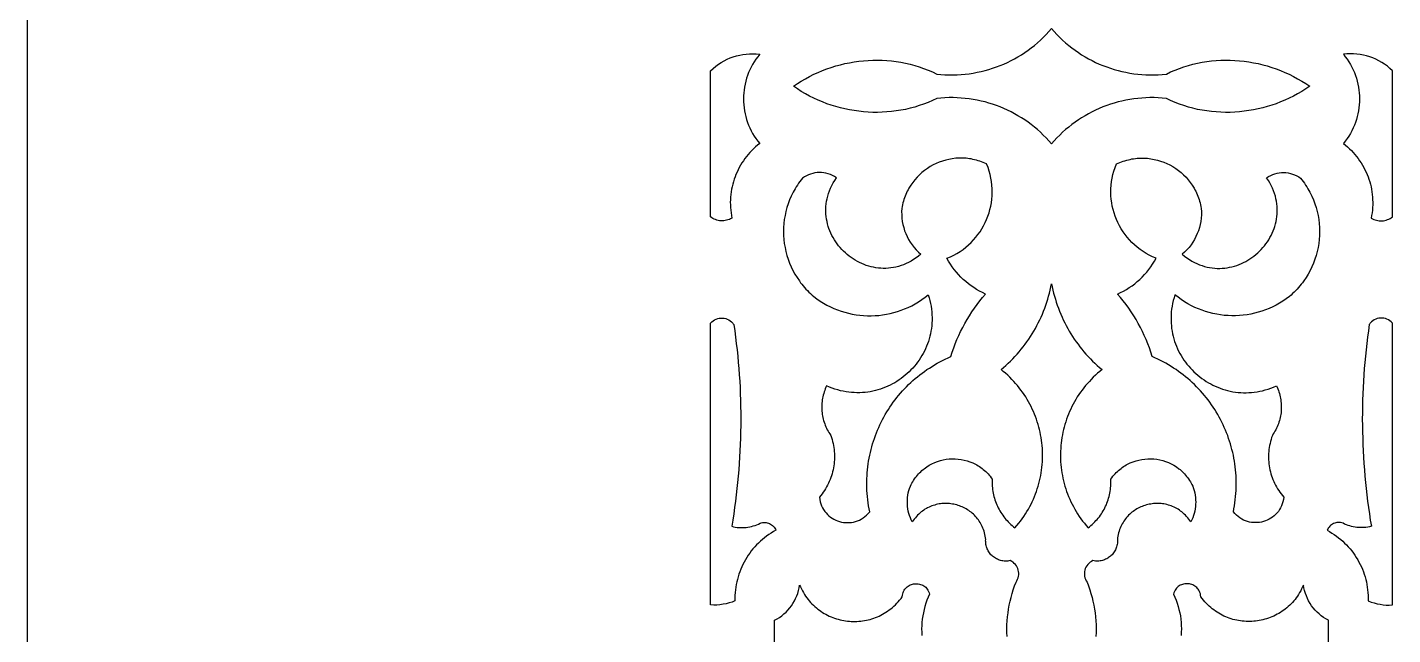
# Model space of a CAD drawing. Extents: x -149 to 151, y -466 to 434.
# Drawn here: x -149.5 to 50.5, y 135.9 to 224.9 of the extents above; entities that cross this region are included whole.
import ezdxf

# ---------------------------------------------------------------- set-up
doc = ezdxf.new("R2010")
doc.units = 0
doc.header["$MEASUREMENT"] = 0
doc.layers.add('LAYER_1', color=18, linetype='CONTINUOUS')

msp = doc.modelspace()

# ---------------------------------------------------------------- linework, layer by layer
at = {"layer": 'LAYER_1'}
for points in [[(-149.47, -465.6), (150.53, -465.6), (150.53, 434.4), (-149.47, 434.4)], [(0.53, 207.78), (0.15, 208.23), (-0.26, 208.66), (-0.67, 209.08), (-1.09, 209.49), (-1.53, 209.88), (-1.98, 210.26), (-2.44, 210.62), (-2.91, 210.97), (-3.39, 211.3), (-3.88, 211.62), (-4.38, 211.92), (-4.88, 212.21), (-5.4, 212.48), (-5.92, 212.74), (-6.45, 212.98), (-6.99, 213.2), (-7.54, 213.41), (-8.09, 213.6), (-8.65, 213.77), (-9.21, 213.93), (-9.78, 214.07), (-10.36, 214.19), (-10.94, 214.3), (-11.52, 214.39), (-12.11, 214.46), (-12.7, 214.51), (-13.29, 214.54), (-13.88, 214.56), (-14.48, 214.56), (-15.08, 214.54), (-15.68, 214.5), (-16.28, 214.44), (-16.91, 214.14), (-17.55, 213.87), (-18.2, 213.62), (-18.85, 213.39), (-19.51, 213.19), (-20.18, 213.01), (-20.85, 212.85), (-21.52, 212.72), (-22.2, 212.61), (-22.89, 212.53), (-23.57, 212.47), (-24.26, 212.43), (-24.94, 212.41), (-25.63, 212.41), (-26.32, 212.44), (-27, 212.49), (-27.69, 212.57), (-28.37, 212.66), (-29.05, 212.78), (-29.72, 212.92), (-30.39, 213.08), (-31.06, 213.26), (-31.72, 213.46), (-32.37, 213.68), (-33.01, 213.93), (-33.65, 214.2), (-34.28, 214.48), (-34.9, 214.79), (-35.51, 215.12), (-36.11, 215.47), (-36.69, 215.84), (-37.27, 216.23), (-36.69, 216.62), (-36.11, 216.99), (-35.51, 217.34), (-34.9, 217.67), (-34.28, 217.98), (-33.65, 218.26), (-33.01, 218.53), (-32.37, 218.77), (-31.72, 219), (-31.06, 219.2), (-30.39, 219.38), (-29.72, 219.54), (-29.05, 219.68), (-28.37, 219.8), (-27.69, 219.89), (-27, 219.97), (-26.32, 220.02), (-25.63, 220.05), (-24.94, 220.05), (-24.26, 220.03), (-23.57, 219.99), (-22.89, 219.93), (-22.2, 219.85), (-21.52, 219.74), (-20.85, 219.61), (-20.18, 219.45), (-19.51, 219.27), (-18.85, 219.07), (-18.2, 218.84), (-17.55, 218.59), (-16.91, 218.32), (-16.28, 218.02), (-15.68, 217.96), (-15.08, 217.92), (-14.48, 217.9), (-13.88, 217.9), (-13.29, 217.91), (-12.7, 217.95), (-12.11, 218), (-11.52, 218.07), (-10.94, 218.16), (-10.36, 218.27), (-9.78, 218.39), (-9.21, 218.53), (-8.65, 218.69), (-8.09, 218.86), (-7.54, 219.05), (-6.99, 219.26), (-6.45, 219.48), (-5.92, 219.72), (-5.4, 219.98), (-4.88, 220.25), (-4.38, 220.54), (-3.88, 220.84), (-3.39, 221.16), (-2.91, 221.49), (-2.44, 221.84), (-1.98, 222.2), (-1.53, 222.58), (-1.09, 222.97), (-0.67, 223.38), (-0.26, 223.8), (0.15, 224.23), (0.53, 224.68), (0.92, 224.23), (1.32, 223.8), (1.74, 223.38), (2.16, 222.97), (2.6, 222.58), (3.05, 222.2), (3.51, 221.84), (3.98, 221.49), (4.46, 221.16), (4.94, 220.84), (5.44, 220.54), (5.95, 220.25), (6.47, 219.98), (6.99, 219.72), (7.52, 219.48), (8.06, 219.26), (8.61, 219.05), (9.16, 218.86), (9.72, 218.69), (10.28, 218.53), (10.85, 218.39), (11.42, 218.27), (12, 218.16), (12.59, 218.07), (13.17, 218), (13.76, 217.95), (14.35, 217.91), (14.95, 217.9), (15.55, 217.9), (16.15, 217.92), (16.75, 217.96), (17.35, 218.02), (17.98, 218.32), (18.62, 218.59), (19.26, 218.84), (19.92, 219.07), (20.58, 219.27), (21.24, 219.45), (21.92, 219.61), (22.59, 219.74), (23.27, 219.85), (23.95, 219.93), (24.64, 219.99), (25.32, 220.03), (26.01, 220.05), (26.7, 220.05), (27.38, 220.02), (28.07, 219.97), (28.75, 219.89), (29.44, 219.8), (30.11, 219.68), (30.79, 219.54), (31.46, 219.38), (32.12, 219.2), (32.78, 219), (33.44, 218.77), (34.08, 218.53), (34.72, 218.26), (35.35, 217.98), (35.97, 217.67), (36.57, 217.34), (37.17, 216.99), (37.76, 216.62), (38.34, 216.23), (37.76, 215.84), (37.17, 215.47), (36.57, 215.12), (35.97, 214.79), (35.35, 214.48), (34.72, 214.2), (34.08, 213.93), (33.44, 213.68), (32.78, 213.46), (32.12, 213.26), (31.46, 213.08), (30.79, 212.92), (30.11, 212.78), (29.44, 212.66), (28.75, 212.57), (28.07, 212.49), (27.38, 212.44), (26.7, 212.41), (26.01, 212.41), (25.32, 212.43), (24.64, 212.47), (23.95, 212.53), (23.27, 212.61), (22.59, 212.72), (21.92, 212.85), (21.24, 213.01), (20.58, 213.19), (19.92, 213.39), (19.26, 213.62), (18.62, 213.87), (17.98, 214.14), (17.35, 214.44), (16.75, 214.5), (16.15, 214.54), (15.55, 214.56), (14.95, 214.56), (14.35, 214.54), (13.76, 214.51), (13.17, 214.46), (12.59, 214.39), (12, 214.3), (11.42, 214.19), (10.85, 214.07), (10.28, 213.93), (9.72, 213.77), (9.16, 213.6), (8.61, 213.41), (8.06, 213.2), (7.52, 212.98), (6.99, 212.74), (6.47, 212.48), (5.95, 212.21), (5.44, 211.92), (4.94, 211.62), (4.46, 211.3), (3.98, 210.97), (3.51, 210.62), (3.05, 210.26), (2.6, 209.88), (2.16, 209.49), (1.74, 209.08), (1.32, 208.66), (0.92, 208.23)], [(-42.2, 220.92), (-42.49, 220.56), (-42.76, 220.19), (-43.01, 219.81), (-43.24, 219.42), (-43.45, 219.03), (-43.65, 218.63), (-43.83, 218.22), (-43.98, 217.81), (-44.12, 217.39), (-44.24, 216.97), (-44.35, 216.54), (-44.43, 216.11), (-44.49, 215.68), (-44.54, 215.25), (-44.57, 214.81), (-44.58, 214.38), (-44.57, 213.94), (-44.54, 213.51), (-44.49, 213.07), (-44.43, 212.64), (-44.35, 212.21), (-44.24, 211.78), (-44.12, 211.36), (-43.98, 210.94), (-43.83, 210.53), (-43.65, 210.12), (-43.45, 209.72), (-43.24, 209.33), (-43.01, 208.94), (-42.76, 208.56), (-42.49, 208.2), (-42.2, 207.84), (-42.51, 207.59), (-42.81, 207.34), (-43.1, 207.08), (-43.37, 206.81), (-43.64, 206.53), (-43.9, 206.24), (-44.14, 205.94), (-44.38, 205.64), (-44.6, 205.33), (-44.81, 205.01), (-45.01, 204.68), (-45.19, 204.35), (-45.37, 204.01), (-45.53, 203.67), (-45.68, 203.32), (-45.82, 202.97), (-45.95, 202.61), (-46.06, 202.25), (-46.16, 201.88), (-46.25, 201.51), (-46.33, 201.14), (-46.39, 200.76), (-46.44, 200.39), (-46.47, 200), (-46.5, 199.62), (-46.51, 199.24), (-46.5, 198.85), (-46.48, 198.47), (-46.45, 198.08), (-46.4, 197.69), (-46.34, 197.3), (-46.27, 196.92), (-46.46, 196.81), (-46.65, 196.73), (-46.85, 196.65), (-47.06, 196.6), (-47.26, 196.56), (-47.47, 196.53), (-47.67, 196.53), (-47.88, 196.53), (-48.08, 196.55), (-48.28, 196.59), (-48.48, 196.64), (-48.68, 196.71), (-48.86, 196.79), (-49.05, 196.88), (-49.22, 196.99), (-49.39, 197.11), (-49.39, 218.48), (-49.03, 218.83), (-48.65, 219.15), (-48.26, 219.44), (-47.85, 219.71), (-47.42, 219.96), (-46.99, 220.18), (-46.54, 220.37), (-46.08, 220.54), (-45.62, 220.69), (-45.14, 220.8), (-44.66, 220.89), (-44.18, 220.95), (-43.69, 220.99), (-43.19, 220.99), (-42.7, 220.97)], [(43.27, 220.92), (43.55, 220.56), (43.82, 220.19), (44.07, 219.81), (44.31, 219.42), (44.52, 219.03), (44.72, 218.63), (44.89, 218.22), (45.05, 217.81), (45.19, 217.39), (45.31, 216.97), (45.41, 216.54), (45.5, 216.11), (45.56, 215.68), (45.61, 215.25), (45.64, 214.81), (45.64, 214.38), (45.64, 213.94), (45.61, 213.51), (45.56, 213.07), (45.5, 212.64), (45.41, 212.21), (45.31, 211.78), (45.19, 211.36), (45.05, 210.94), (44.89, 210.53), (44.72, 210.12), (44.52, 209.72), (44.31, 209.33), (44.07, 208.94), (43.82, 208.56), (43.55, 208.2), (43.27, 207.84), (43.58, 207.59), (43.88, 207.34), (44.16, 207.08), (44.44, 206.81), (44.71, 206.53), (44.96, 206.24), (45.21, 205.94), (45.44, 205.64), (45.66, 205.33), (45.88, 205.01), (46.07, 204.68), (46.26, 204.35), (46.44, 204.01), (46.6, 203.67), (46.75, 203.32), (46.89, 202.97), (47.02, 202.61), (47.13, 202.25), (47.23, 201.88), (47.32, 201.51), (47.39, 201.14), (47.46, 200.76), (47.51, 200.39), (47.54, 200), (47.56, 199.62), (47.57, 199.24), (47.57, 198.85), (47.55, 198.47), (47.52, 198.08), (47.47, 197.69), (47.41, 197.3), (47.33, 196.92), (47.53, 196.81), (47.72, 196.73), (47.92, 196.65), (48.12, 196.6), (48.33, 196.56), (48.53, 196.53), (48.74, 196.53), (48.95, 196.53), (49.15, 196.55), (49.35, 196.59), (49.55, 196.64), (49.74, 196.71), (49.93, 196.79), (50.11, 196.88), (50.29, 196.99), (50.46, 197.11), (50.46, 218.48), (50.1, 218.83), (49.72, 219.15), (49.32, 219.44), (48.91, 219.71), (48.49, 219.96), (48.05, 220.18), (47.61, 220.37), (47.15, 220.54), (46.68, 220.69), (46.21, 220.8), (45.73, 220.89), (45.24, 220.95), (44.75, 220.99), (44.26, 220.99), (43.76, 220.97)], [(-8.97, 204.85), (-9.22, 204.96), (-9.47, 205.07), (-9.72, 205.16), (-9.97, 205.25), (-10.22, 205.33), (-10.47, 205.41), (-10.73, 205.47), (-10.98, 205.53), (-11.23, 205.58), (-11.49, 205.62), (-11.74, 205.65), (-11.99, 205.68), (-12.5, 205.71), (-13, 205.71), (-13.5, 205.68), (-14, 205.62), (-14.49, 205.53), (-14.97, 205.42), (-15.45, 205.28), (-15.91, 205.11), (-16.36, 204.92), (-16.81, 204.71), (-17.24, 204.46), (-17.65, 204.2), (-18.06, 203.91), (-18.44, 203.6), (-18.81, 203.27), (-19.16, 202.92), (-19.49, 202.54), (-19.8, 202.15), (-20.09, 201.74), (-20.35, 201.3), (-20.47, 201.08), (-20.59, 200.85), (-20.7, 200.62), (-20.81, 200.38), (-20.9, 200.14), (-20.99, 199.9), (-21.08, 199.65), (-21.15, 199.4), (-21.22, 199.14), (-21.29, 198.88), (-21.34, 198.61), (-21.39, 198.34), (-21.42, 197.87), (-21.41, 197.39), (-21.38, 196.92), (-21.32, 196.45), (-21.23, 195.98), (-21.12, 195.53), (-20.98, 195.08), (-20.81, 194.65), (-20.62, 194.22), (-20.4, 193.8), (-20.16, 193.4), (-19.89, 193.01), (-19.6, 192.64), (-19.28, 192.29), (-18.95, 191.95), (-18.59, 191.63), (-18.94, 191.35), (-19.3, 191.09), (-19.66, 190.85), (-20.02, 190.63), (-20.39, 190.43), (-20.76, 190.26), (-21.13, 190.1), (-21.5, 189.97), (-21.87, 189.86), (-22.25, 189.76), (-22.62, 189.69), (-22.99, 189.63), (-23.36, 189.59), (-23.73, 189.57), (-24.1, 189.57), (-24.46, 189.58), (-24.83, 189.62), (-25.19, 189.66), (-25.54, 189.73), (-25.9, 189.81), (-26.24, 189.9), (-26.59, 190.01), (-26.93, 190.13), (-27.26, 190.27), (-27.58, 190.42), (-27.9, 190.59), (-28.22, 190.76), (-28.52, 190.95), (-28.82, 191.16), (-29.11, 191.37), (-29.39, 191.6), (-29.66, 191.83), (-29.93, 192.08), (-30.18, 192.34), (-30.42, 192.6), (-30.65, 192.88), (-30.87, 193.16), (-31.08, 193.46), (-31.27, 193.76), (-31.46, 194.07), (-31.63, 194.39), (-31.79, 194.71), (-31.93, 195.04), (-32.06, 195.38), (-32.17, 195.72), (-32.27, 196.07), (-32.35, 196.42), (-32.42, 196.78), (-32.47, 197.14), (-32.51, 197.51), (-32.52, 197.88), (-32.52, 198.25), (-32.5, 198.63), (-32.47, 199.01), (-32.41, 199.39), (-32.33, 199.77), (-32.24, 200.15), (-32.12, 200.53), (-31.99, 200.92), (-31.83, 201.3), (-31.65, 201.69), (-31.45, 202.07), (-31.22, 202.45), (-30.98, 202.83), (-31.26, 203.01), (-31.56, 203.17), (-31.86, 203.31), (-32.18, 203.42), (-32.5, 203.5), (-32.82, 203.56), (-33.14, 203.59), (-33.47, 203.6), (-33.8, 203.58), (-34.12, 203.54), (-34.44, 203.47), (-34.76, 203.38), (-35.07, 203.27), (-35.37, 203.13), (-35.66, 202.96), (-35.95, 202.77), (-36.14, 202.52), (-36.33, 202.27), (-36.51, 202.02), (-36.69, 201.76), (-36.85, 201.5), (-37.01, 201.23), (-37.17, 200.97), (-37.31, 200.7), (-37.45, 200.42), (-37.58, 200.15), (-37.82, 199.59), (-38.03, 199.03), (-38.22, 198.46), (-38.37, 197.88), (-38.5, 197.3), (-38.6, 196.72), (-38.67, 196.13), (-38.71, 195.54), (-38.72, 194.95), (-38.71, 194.36), (-38.67, 193.78), (-38.6, 193.19), (-38.5, 192.61), (-38.38, 192.03), (-38.22, 191.46), (-38.05, 190.9), (-37.84, 190.34), (-37.61, 189.79), (-37.35, 189.26), (-37.06, 188.73), (-36.74, 188.22), (-36.4, 187.72), (-36.22, 187.47), (-36.04, 187.23), (-35.84, 186.99), (-35.64, 186.76), (-35.44, 186.53), (-35.22, 186.31), (-35, 186.09), (-34.78, 185.87), (-34.54, 185.66), (-34.3, 185.45), (-33.83, 185.1), (-33.35, 184.78), (-32.86, 184.47), (-32.36, 184.19), (-31.85, 183.94), (-31.33, 183.7), (-30.81, 183.49), (-30.27, 183.3), (-29.74, 183.14), (-29.19, 183), (-28.65, 182.88), (-28.1, 182.78), (-27.54, 182.71), (-26.99, 182.66), (-26.43, 182.63), (-25.88, 182.63), (-25.32, 182.65), (-24.77, 182.69), (-24.21, 182.76), (-23.66, 182.85), (-23.12, 182.96), (-22.57, 183.09), (-22.03, 183.25), (-21.5, 183.43), (-20.98, 183.63), (-20.46, 183.86), (-19.95, 184.1), (-19.44, 184.38), (-18.95, 184.67), (-18.47, 184.99), (-17.99, 185.33), (-17.53, 185.69), (-17.4, 185.27), (-17.29, 184.85), (-17.19, 184.43), (-17.11, 184.01), (-17.05, 183.59), (-17.01, 183.18), (-16.98, 182.77), (-16.96, 182.36), (-16.96, 181.96), (-16.98, 181.56), (-17.01, 181.16), (-17.06, 180.77), (-17.12, 180.38), (-17.19, 180), (-17.28, 179.62), (-17.38, 179.24), (-17.5, 178.88), (-17.62, 178.51), (-17.77, 178.16), (-17.92, 177.8), (-18.08, 177.46), (-18.26, 177.12), (-18.45, 176.79), (-18.65, 176.47), (-18.86, 176.15), (-19.08, 175.84), (-19.31, 175.54), (-19.55, 175.25), (-19.8, 174.96), (-20.06, 174.69), (-20.33, 174.42), (-20.61, 174.16), (-20.89, 173.91), (-21.19, 173.68), (-21.49, 173.45), (-21.8, 173.23), (-22.12, 173.02), (-22.44, 172.83), (-22.77, 172.64), (-23.11, 172.47), (-23.45, 172.3), (-23.8, 172.15), (-24.16, 172.01), (-24.52, 171.89), (-24.89, 171.77), (-25.26, 171.67), (-25.63, 171.59), (-26.01, 171.51), (-26.39, 171.45), (-26.78, 171.41), (-27.17, 171.37), (-27.56, 171.36), (-27.96, 171.35), (-28.36, 171.37), (-28.76, 171.39), (-29.16, 171.44), (-29.56, 171.49), (-29.97, 171.57), (-30.37, 171.66), (-30.78, 171.77), (-31.18, 171.89), (-31.59, 172.03), (-32, 172.19), (-32.4, 172.37), (-32.5, 172.15), (-32.6, 171.92), (-32.68, 171.7), (-32.76, 171.47), (-32.83, 171.24), (-32.9, 171.01), (-32.95, 170.78), (-33, 170.55), (-33.04, 170.31), (-33.07, 170.08), (-33.09, 169.84), (-33.11, 169.6), (-33.11, 169.37), (-33.11, 169.13), (-33.11, 168.9), (-33.09, 168.66), (-33.07, 168.43), (-33.04, 168.19), (-33, 167.96), (-32.95, 167.73), (-32.9, 167.5), (-32.84, 167.27), (-32.77, 167.04), (-32.69, 166.82), (-32.61, 166.59), (-32.52, 166.37), (-32.42, 166.16), (-32.31, 165.94), (-32.19, 165.73), (-32.07, 165.52), (-31.94, 165.32), (-31.81, 165.11), (-31.7, 164.82), (-31.61, 164.53), (-31.53, 164.24), (-31.46, 163.94), (-31.4, 163.64), (-31.35, 163.35), (-31.31, 163.05), (-31.28, 162.75), (-31.26, 162.45), (-31.25, 162.15), (-31.25, 161.85), (-31.26, 161.55), (-31.28, 161.25), (-31.31, 160.96), (-31.35, 160.66), (-31.4, 160.37), (-31.46, 160.07), (-31.53, 159.78), (-31.6, 159.5), (-31.69, 159.21), (-31.79, 158.93), (-31.89, 158.65), (-32.01, 158.37), (-32.14, 158.1), (-32.27, 157.83), (-32.41, 157.57), (-32.57, 157.31), (-32.73, 157.05), (-32.9, 156.8), (-33.08, 156.55), (-33.27, 156.31), (-33.47, 156.08), (-33.42, 155.73), (-33.35, 155.41), (-33.26, 155.09), (-33.14, 154.8), (-33.01, 154.51), (-32.85, 154.25), (-32.68, 153.99), (-32.49, 153.76), (-32.28, 153.54), (-32.06, 153.34), (-31.83, 153.16), (-31.58, 152.99), (-31.33, 152.84), (-31.06, 152.71), (-30.79, 152.6), (-30.51, 152.51), (-30.22, 152.43), (-29.93, 152.38), (-29.64, 152.35), (-29.34, 152.34), (-29.05, 152.35), (-28.75, 152.38), (-28.46, 152.43), (-28.17, 152.5), (-27.88, 152.6), (-27.6, 152.72), (-27.33, 152.86), (-27.06, 153.03), (-26.8, 153.22), (-26.55, 153.43), (-26.32, 153.67), (-26.1, 153.94), (-26.18, 154.38), (-26.26, 154.82), (-26.33, 155.26), (-26.39, 155.7), (-26.43, 156.15), (-26.47, 156.59), (-26.5, 157.03), (-26.52, 157.47), (-26.52, 157.91), (-26.52, 158.34), (-26.51, 158.78), (-26.49, 159.21), (-26.46, 159.65), (-26.42, 160.08), (-26.37, 160.51), (-26.32, 160.94), (-26.25, 161.36), (-26.18, 161.79), (-26.09, 162.21), (-26, 162.63), (-25.9, 163.05), (-25.79, 163.46), (-25.67, 163.87), (-25.54, 164.28), (-25.4, 164.68), (-25.26, 165.09), (-25.11, 165.48), (-24.94, 165.88), (-24.78, 166.27), (-24.6, 166.66), (-24.41, 167.04), (-24.22, 167.42), (-24.02, 167.8), (-23.81, 168.17), (-23.59, 168.54), (-23.36, 168.9), (-23.13, 169.26), (-22.89, 169.61), (-22.64, 169.96), (-22.39, 170.3), (-22.13, 170.64), (-21.86, 170.97), (-21.58, 171.3), (-21.29, 171.62), (-21, 171.93), (-20.7, 172.24), (-20.4, 172.55), (-20.09, 172.84), (-19.77, 173.13), (-19.44, 173.42), (-19.11, 173.7), (-18.77, 173.97), (-18.42, 174.23), (-18.07, 174.49), (-17.71, 174.74), (-17.35, 174.98), (-16.97, 175.22), (-16.6, 175.45), (-16.21, 175.67), (-15.82, 175.88), (-15.43, 176.08), (-15.03, 176.28), (-14.62, 176.47), (-14.2, 176.65), (-14.01, 177.28), (-13.79, 177.91), (-13.56, 178.53), (-13.32, 179.14), (-13.06, 179.74), (-12.78, 180.34), (-12.48, 180.93), (-12.17, 181.51), (-11.84, 182.08), (-11.5, 182.64), (-11.14, 183.19), (-10.77, 183.74), (-10.38, 184.27), (-9.98, 184.79), (-9.56, 185.3), (-9.13, 185.8), (-9.57, 186.01), (-10.01, 186.24), (-10.44, 186.48), (-10.85, 186.75), (-11.26, 187.02), (-11.65, 187.32), (-12.03, 187.63), (-12.39, 187.95), (-12.74, 188.29), (-13.08, 188.65), (-13.4, 189.02), (-13.71, 189.4), (-14, 189.79), (-14.28, 190.2), (-14.54, 190.62), (-14.78, 191.05), (-14.27, 191.26), (-13.79, 191.5), (-13.32, 191.76), (-12.87, 192.04), (-12.43, 192.34), (-12.02, 192.66), (-11.62, 193), (-11.25, 193.36), (-10.89, 193.73), (-10.55, 194.12), (-10.24, 194.52), (-9.94, 194.94), (-9.67, 195.37), (-9.41, 195.81), (-9.18, 196.26), (-8.97, 196.73), (-8.79, 197.2), (-8.62, 197.68), (-8.48, 198.17), (-8.37, 198.67), (-8.28, 199.17), (-8.21, 199.68), (-8.17, 200.2), (-8.15, 200.71), (-8.16, 201.23), (-8.19, 201.75), (-8.25, 202.27), (-8.34, 202.79), (-8.46, 203.31), (-8.6, 203.82), (-8.77, 204.34)], [(10.04, 204.85), (10.28, 204.96), (10.53, 205.07), (10.78, 205.16), (11.03, 205.25), (11.29, 205.33), (11.54, 205.41), (11.79, 205.47), (12.05, 205.53), (12.3, 205.58), (12.55, 205.62), (12.81, 205.65), (13.06, 205.68), (13.57, 205.71), (14.07, 205.71), (14.57, 205.68), (15.07, 205.62), (15.56, 205.53), (16.04, 205.42), (16.51, 205.28), (16.98, 205.11), (17.43, 204.92), (17.87, 204.71), (18.3, 204.46), (18.72, 204.2), (19.12, 203.91), (19.51, 203.6), (19.88, 203.27), (20.23, 202.92), (20.56, 202.54), (20.86, 202.15), (21.15, 201.74), (21.42, 201.3), (21.54, 201.08), (21.66, 200.85), (21.77, 200.62), (21.87, 200.38), (21.97, 200.14), (22.06, 199.9), (22.14, 199.65), (22.22, 199.4), (22.29, 199.14), (22.35, 198.88), (22.41, 198.61), (22.46, 198.34), (22.48, 197.87), (22.48, 197.39), (22.45, 196.92), (22.39, 196.45), (22.3, 195.98), (22.19, 195.53), (22.04, 195.08), (21.88, 194.65), (21.68, 194.22), (21.47, 193.8), (21.22, 193.4), (20.96, 193.01), (20.67, 192.64), (20.35, 192.29), (20.01, 191.95), (19.66, 191.63), (20.01, 191.35), (20.37, 191.09), (20.73, 190.85), (21.09, 190.63), (21.46, 190.43), (21.83, 190.26), (22.2, 190.1), (22.57, 189.97), (22.94, 189.86), (23.31, 189.76), (23.68, 189.69), (24.06, 189.63), (24.43, 189.59), (24.8, 189.57), (25.17, 189.57), (25.53, 189.58), (25.89, 189.62), (26.25, 189.66), (26.61, 189.73), (26.96, 189.81), (27.31, 189.9), (27.65, 190.01), (27.99, 190.13), (28.33, 190.27), (28.65, 190.42), (28.97, 190.59), (29.28, 190.76), (29.59, 190.95), (29.89, 191.16), (30.18, 191.37), (30.46, 191.6), (30.73, 191.83), (30.99, 192.08), (31.24, 192.34), (31.49, 192.6), (31.72, 192.88), (31.94, 193.16), (32.15, 193.46), (32.34, 193.76), (32.52, 194.07), (32.7, 194.39), (32.85, 194.71), (33, 195.04), (33.12, 195.38), (33.24, 195.72), (33.34, 196.07), (33.42, 196.42), (33.49, 196.78), (33.54, 197.14), (33.57, 197.51), (33.59, 197.88), (33.59, 198.25), (33.57, 198.63), (33.53, 199.01), (33.48, 199.39), (33.4, 199.77), (33.31, 200.15), (33.19, 200.53), (33.05, 200.92), (32.89, 201.3), (32.72, 201.69), (32.51, 202.07), (32.29, 202.45), (32.04, 202.83), (32.33, 203.01), (32.63, 203.17), (32.93, 203.31), (33.24, 203.42), (33.56, 203.5), (33.89, 203.56), (34.21, 203.59), (34.54, 203.6), (34.86, 203.58), (35.19, 203.54), (35.51, 203.47), (35.83, 203.38), (36.14, 203.27), (36.44, 203.13), (36.73, 202.96), (37.01, 202.77), (37.21, 202.52), (37.4, 202.27), (37.58, 202.02), (37.75, 201.76), (37.92, 201.5), (38.08, 201.23), (38.23, 200.97), (38.38, 200.7), (38.52, 200.42), (38.65, 200.15), (38.89, 199.59), (39.1, 199.03), (39.28, 198.46), (39.44, 197.88), (39.57, 197.3), (39.66, 196.72), (39.73, 196.13), (39.78, 195.54), (39.79, 194.95), (39.78, 194.36), (39.73, 193.78), (39.66, 193.19), (39.57, 192.61), (39.44, 192.03), (39.29, 191.46), (39.11, 190.9), (38.91, 190.34), (38.67, 189.79), (38.41, 189.26), (38.12, 188.73), (37.81, 188.22), (37.47, 187.72), (37.29, 187.47), (37.1, 187.23), (36.91, 186.99), (36.71, 186.76), (36.5, 186.53), (36.29, 186.31), (36.07, 186.09), (35.84, 185.87), (35.61, 185.66), (35.37, 185.45), (34.9, 185.1), (34.42, 184.78), (33.93, 184.47), (33.43, 184.19), (32.92, 183.94), (32.4, 183.7), (31.87, 183.49), (31.34, 183.3), (30.8, 183.14), (30.26, 183), (29.71, 182.88), (29.16, 182.78), (28.61, 182.71), (28.06, 182.66), (27.5, 182.63), (26.94, 182.63), (26.39, 182.65), (25.83, 182.69), (25.28, 182.76), (24.73, 182.85), (24.18, 182.96), (23.64, 183.09), (23.1, 183.25), (22.57, 183.43), (22.04, 183.63), (21.52, 183.86), (21.01, 184.1), (20.51, 184.38), (20.02, 184.67), (19.53, 184.99), (19.06, 185.33), (18.6, 185.69), (18.47, 185.27), (18.36, 184.85), (18.26, 184.43), (18.18, 184.01), (18.12, 183.59), (18.07, 183.18), (18.04, 182.77), (18.03, 182.36), (18.03, 181.96), (18.05, 181.56), (18.08, 181.16), (18.12, 180.77), (18.18, 180.38), (18.26, 180), (18.35, 179.62), (18.45, 179.24), (18.56, 178.88), (18.69, 178.51), (18.83, 178.16), (18.98, 177.8), (19.15, 177.46), (19.33, 177.12), (19.51, 176.79), (19.71, 176.47), (19.92, 176.15), (20.14, 175.84), (20.37, 175.54), (20.62, 175.25), (20.87, 174.96), (21.13, 174.69), (21.39, 174.42), (21.67, 174.16), (21.96, 173.91), (22.25, 173.68), (22.56, 173.45), (22.87, 173.23), (23.18, 173.02), (23.51, 172.83), (23.84, 172.64), (24.18, 172.47), (24.52, 172.3), (24.87, 172.15), (25.23, 172.01), (25.59, 171.89), (25.95, 171.77), (26.32, 171.67), (26.7, 171.59), (27.08, 171.51), (27.46, 171.45), (27.85, 171.41), (28.24, 171.37), (28.63, 171.36), (29.02, 171.35), (29.42, 171.37), (29.82, 171.39), (30.22, 171.44), (30.63, 171.49), (31.03, 171.57), (31.44, 171.66), (31.84, 171.77), (32.25, 171.89), (32.66, 172.03), (33.06, 172.19), (33.47, 172.37), (33.57, 172.15), (33.66, 171.92), (33.75, 171.7), (33.83, 171.47), (33.9, 171.24), (33.96, 171.01), (34.02, 170.78), (34.06, 170.55), (34.1, 170.31), (34.13, 170.08), (34.16, 169.84), (34.17, 169.6), (34.18, 169.37), (34.18, 169.13), (34.17, 168.9), (34.16, 168.66), (34.14, 168.43), (34.1, 168.19), (34.07, 167.96), (34.02, 167.73), (33.97, 167.5), (33.9, 167.27), (33.84, 167.04), (33.76, 166.82), (33.67, 166.59), (33.58, 166.37), (33.48, 166.16), (33.38, 165.94), (33.26, 165.73), (33.14, 165.52), (33.01, 165.32), (32.87, 165.11), (32.77, 164.82), (32.68, 164.53), (32.6, 164.24), (32.53, 163.94), (32.47, 163.64), (32.42, 163.35), (32.38, 163.05), (32.35, 162.75), (32.33, 162.45), (32.32, 162.15), (32.32, 161.85), (32.33, 161.55), (32.35, 161.25), (32.38, 160.96), (32.42, 160.66), (32.46, 160.37), (32.52, 160.07), (32.59, 159.78), (32.67, 159.5), (32.76, 159.21), (32.85, 158.93), (32.96, 158.65), (33.08, 158.37), (33.2, 158.1), (33.34, 157.83), (33.48, 157.57), (33.63, 157.31), (33.8, 157.05), (33.97, 156.8), (34.15, 156.55), (34.34, 156.31), (34.54, 156.08), (34.49, 155.73), (34.42, 155.41), (34.33, 155.09), (34.21, 154.8), (34.08, 154.51), (33.92, 154.25), (33.75, 153.99), (33.56, 153.76), (33.35, 153.54), (33.13, 153.34), (32.9, 153.16), (32.65, 152.99), (32.4, 152.84), (32.13, 152.71), (31.86, 152.6), (31.58, 152.51), (31.29, 152.43), (31, 152.38), (30.71, 152.35), (30.41, 152.34), (30.11, 152.35), (29.82, 152.38), (29.53, 152.43), (29.23, 152.5), (28.95, 152.6), (28.67, 152.72), (28.39, 152.86), (28.13, 153.03), (27.87, 153.22), (27.62, 153.43), (27.39, 153.67), (27.16, 153.94), (27.25, 154.38), (27.33, 154.82), (27.4, 155.26), (27.45, 155.7), (27.5, 156.15), (27.54, 156.59), (27.56, 157.03), (27.58, 157.47), (27.59, 157.91), (27.59, 158.34), (27.58, 158.78), (27.56, 159.21), (27.53, 159.65), (27.49, 160.08), (27.44, 160.51), (27.38, 160.94), (27.32, 161.36), (27.24, 161.79), (27.16, 162.21), (27.07, 162.63), (26.96, 163.05), (26.85, 163.46), (26.73, 163.87), (26.61, 164.28), (26.47, 164.68), (26.33, 165.09), (26.17, 165.48), (26.01, 165.88), (25.84, 166.27), (25.66, 166.66), (25.48, 167.04), (25.28, 167.42), (25.08, 167.8), (24.87, 168.17), (24.66, 168.54), (24.43, 168.9), (24.2, 169.26), (23.96, 169.61), (23.71, 169.96), (23.45, 170.3), (23.19, 170.64), (22.92, 170.97), (22.64, 171.3), (22.36, 171.62), (22.07, 171.93), (21.77, 172.24), (21.46, 172.55), (21.15, 172.84), (20.83, 173.13), (20.51, 173.42), (20.17, 173.7), (19.83, 173.97), (19.49, 174.23), (19.14, 174.49), (18.78, 174.74), (18.41, 174.98), (18.04, 175.22), (17.66, 175.45), (17.28, 175.67), (16.89, 175.88), (16.49, 176.08), (16.09, 176.28), (15.68, 176.47), (15.27, 176.65), (15.07, 177.28), (14.86, 177.91), (14.63, 178.53), (14.38, 179.14), (14.12, 179.74), (13.84, 180.34), (13.55, 180.93), (13.24, 181.51), (12.91, 182.08), (12.57, 182.64), (12.21, 183.19), (11.83, 183.74), (11.45, 184.27), (11.04, 184.79), (10.63, 185.3), (10.19, 185.8), (10.64, 186.01), (11.08, 186.24), (11.51, 186.48), (11.92, 186.75), (12.32, 187.02), (12.72, 187.32), (13.09, 187.63), (13.46, 187.95), (13.81, 188.29), (14.15, 188.65), (14.47, 189.02), (14.78, 189.4), (15.07, 189.79), (15.34, 190.2), (15.6, 190.62), (15.84, 191.05), (15.34, 191.26), (14.85, 191.5), (14.38, 191.76), (13.93, 192.04), (13.5, 192.34), (13.08, 192.66), (12.69, 193), (12.31, 193.36), (11.96, 193.73), (11.62, 194.12), (11.3, 194.52), (11.01, 194.94), (10.73, 195.37), (10.48, 195.81), (10.25, 196.26), (10.04, 196.73), (9.85, 197.2), (9.69, 197.68), (9.55, 198.17), (9.43, 198.67), (9.34, 199.17), (9.28, 199.68), (9.23, 200.2), (9.22, 200.71), (9.23, 201.23), (9.26, 201.75), (9.32, 202.27), (9.41, 202.79), (9.52, 203.31), (9.67, 203.82), (9.84, 204.34)], [(-45.99, 181.34), (-45.86, 180.42), (-45.74, 179.5), (-45.63, 178.58), (-45.52, 177.65), (-45.43, 176.73), (-45.34, 175.81), (-45.27, 174.89), (-45.2, 173.96), (-45.14, 173.04), (-45.09, 172.11), (-45.06, 171.19), (-45.02, 170.26), (-45, 169.34), (-44.99, 168.41), (-44.99, 167.48), (-44.99, 166.56), (-45.01, 165.63), (-45.03, 164.71), (-45.06, 163.78), (-45.1, 162.86), (-45.15, 161.93), (-45.21, 161.01), (-45.28, 160.09), (-45.36, 159.16), (-45.44, 158.24), (-45.54, 157.32), (-45.64, 156.4), (-45.76, 155.48), (-45.88, 154.56), (-46.01, 153.64), (-46.15, 152.72), (-46.3, 151.81), (-46.04, 151.74), (-45.78, 151.69), (-45.51, 151.65), (-45.25, 151.63), (-44.98, 151.61), (-44.71, 151.61), (-44.45, 151.62), (-44.19, 151.65), (-43.92, 151.68), (-43.66, 151.73), (-43.4, 151.79), (-43.14, 151.86), (-42.89, 151.94), (-42.64, 152.03), (-42.39, 152.14), (-42.15, 152.26), (-41.98, 152.31), (-41.8, 152.35), (-41.63, 152.37), (-41.45, 152.37), (-41.28, 152.36), (-41.11, 152.33), (-40.94, 152.28), (-40.78, 152.21), (-40.63, 152.14), (-40.48, 152.04), (-40.35, 151.94), (-40.22, 151.82), (-40.1, 151.69), (-40, 151.54), (-39.91, 151.38), (-39.84, 151.22), (-40.19, 151.02), (-40.53, 150.81), (-40.87, 150.6), (-41.19, 150.37), (-41.51, 150.13), (-41.81, 149.88), (-42.11, 149.62), (-42.4, 149.35), (-42.67, 149.08), (-42.94, 148.79), (-43.19, 148.5), (-43.44, 148.19), (-43.67, 147.88), (-43.9, 147.57), (-44.11, 147.24), (-44.31, 146.91), (-44.5, 146.57), (-44.67, 146.22), (-44.84, 145.87), (-44.99, 145.51), (-45.13, 145.15), (-45.26, 144.78), (-45.38, 144.41), (-45.48, 144.03), (-45.57, 143.65), (-45.65, 143.27), (-45.72, 142.88), (-45.77, 142.48), (-45.8, 142.09), (-45.83, 141.69), (-45.84, 141.29), (-45.83, 140.89), (-46.26, 140.72), (-46.69, 140.58), (-47.13, 140.47), (-47.58, 140.38), (-48.03, 140.32), (-48.48, 140.28), (-48.94, 140.27), (-49.39, 140.29), (-49.39, 181.56), (-49.31, 181.65), (-49.21, 181.74), (-49.02, 181.9), (-48.81, 182.03), (-48.59, 182.14), (-48.36, 182.22), (-48.12, 182.27), (-47.89, 182.29), (-47.65, 182.29), (-47.41, 182.26), (-47.17, 182.21), (-46.95, 182.13), (-46.73, 182.02), (-46.52, 181.89), (-46.33, 181.73), (-46.24, 181.64), (-46.15, 181.55), (-46.07, 181.45)], [(47.06, 181.34), (46.93, 180.42), (46.81, 179.5), (46.69, 178.58), (46.59, 177.65), (46.5, 176.73), (46.41, 175.81), (46.34, 174.89), (46.27, 173.96), (46.21, 173.04), (46.16, 172.11), (46.12, 171.19), (46.09, 170.26), (46.07, 169.34), (46.06, 168.41), (46.05, 167.48), (46.06, 166.56), (46.07, 165.63), (46.1, 164.71), (46.13, 163.78), (46.17, 162.86), (46.22, 161.93), (46.28, 161.01), (46.35, 160.09), (46.42, 159.16), (46.51, 158.24), (46.61, 157.32), (46.71, 156.4), (46.82, 155.48), (46.95, 154.56), (47.08, 153.64), (47.22, 152.72), (47.37, 151.81), (47.11, 151.74), (46.84, 151.69), (46.58, 151.65), (46.31, 151.63), (46.05, 151.61), (45.78, 151.61), (45.52, 151.62), (45.25, 151.65), (44.99, 151.68), (44.73, 151.73), (44.47, 151.79), (44.21, 151.86), (43.96, 151.94), (43.71, 152.03), (43.46, 152.14), (43.22, 152.26), (43.04, 152.31), (42.87, 152.35), (42.69, 152.37), (42.52, 152.37), (42.34, 152.36), (42.17, 152.33), (42.01, 152.28), (41.85, 152.21), (41.69, 152.14), (41.55, 152.04), (41.41, 151.94), (41.29, 151.82), (41.17, 151.69), (41.07, 151.54), (40.98, 151.38), (40.9, 151.22), (41.26, 151.02), (41.6, 150.81), (41.93, 150.6), (42.26, 150.37), (42.57, 150.13), (42.88, 149.88), (43.18, 149.62), (43.46, 149.35), (43.74, 149.08), (44, 148.79), (44.26, 148.5), (44.5, 148.19), (44.74, 147.88), (44.96, 147.57), (45.17, 147.24), (45.37, 146.91), (45.56, 146.57), (45.74, 146.22), (45.91, 145.87), (46.06, 145.51), (46.2, 145.15), (46.33, 144.78), (46.45, 144.41), (46.55, 144.03), (46.64, 143.65), (46.72, 143.27), (46.78, 142.88), (46.83, 142.48), (46.87, 142.09), (46.89, 141.69), (46.9, 141.29), (46.9, 140.89), (47.32, 140.72), (47.76, 140.58), (48.2, 140.47), (48.65, 140.38), (49.1, 140.32), (49.55, 140.28), (50, 140.27), (50.46, 140.29), (50.46, 181.56), (50.37, 181.65), (50.28, 181.74), (50.08, 181.9), (49.87, 182.03), (49.65, 182.14), (49.43, 182.22), (49.19, 182.27), (48.95, 182.29), (48.71, 182.29), (48.48, 182.26), (48.24, 182.21), (48.01, 182.13), (47.79, 182.02), (47.59, 181.89), (47.39, 181.73), (47.3, 181.64), (47.22, 181.55), (47.13, 181.45)]]:
    msp.add_lwpolyline(points, close=True, dxfattribs=at)
for points in [[(-5.97, 135.68), (-6, 136.26), (-6, 136.83), (-5.99, 137.4), (-5.96, 137.98), (-5.91, 138.55), (-5.84, 139.12), (-5.76, 139.69), (-5.66, 140.26), (-5.54, 140.83), (-5.4, 141.39), (-5.24, 141.95), (-5.07, 142.51), (-4.88, 143.07), (-4.67, 143.62), (-4.54, 143.83), (-4.43, 144.04), (-4.35, 144.27), (-4.3, 144.49), (-4.27, 144.72), (-4.27, 144.95), (-4.29, 145.18), (-4.34, 145.4), (-4.41, 145.62), (-4.51, 145.83), (-4.62, 146.02), (-4.76, 146.21), (-4.92, 146.38), (-5.1, 146.53), (-5.3, 146.66), (-5.52, 146.78), (-5.7, 146.74), (-5.88, 146.72), (-6.06, 146.71), (-6.24, 146.7), (-6.41, 146.71), (-6.58, 146.73), (-6.75, 146.76), (-6.92, 146.8), (-7.08, 146.85), (-7.24, 146.9), (-7.4, 146.97), (-7.55, 147.04), (-7.69, 147.13), (-7.83, 147.22), (-7.97, 147.31), (-8.1, 147.42), (-8.22, 147.53), (-8.34, 147.65), (-8.45, 147.78), (-8.55, 147.91), (-8.65, 148.05), (-8.73, 148.19), (-8.81, 148.34), (-8.88, 148.49), (-8.95, 148.65), (-9, 148.82), (-9.04, 148.98), (-9.08, 149.15), (-9.1, 149.33), (-9.11, 149.51), (-9.12, 149.69), (-9.11, 149.87), (-9.14, 150.13), (-9.18, 150.38), (-9.23, 150.62), (-9.29, 150.86), (-9.35, 151.1), (-9.43, 151.32), (-9.51, 151.54), (-9.61, 151.76), (-9.71, 151.97), (-9.81, 152.17), (-9.93, 152.37), (-10.05, 152.56), (-10.18, 152.74), (-10.31, 152.92), (-10.45, 153.09), (-10.6, 153.26), (-10.75, 153.42), (-10.91, 153.57), (-11.08, 153.72), (-11.25, 153.86), (-11.42, 153.99), (-11.6, 154.11), (-11.78, 154.23), (-11.97, 154.34), (-12.16, 154.45), (-12.35, 154.55), (-12.55, 154.64), (-12.75, 154.72), (-12.95, 154.8), (-13.15, 154.86), (-13.36, 154.93), (-13.57, 154.98), (-13.78, 155.03), (-13.99, 155.06), (-14.21, 155.1), (-14.42, 155.12), (-14.64, 155.14), (-14.86, 155.14), (-15.07, 155.14), (-15.29, 155.14), (-15.51, 155.12), (-15.72, 155.1), (-15.94, 155.07), (-16.15, 155.03), (-16.37, 154.98), (-16.58, 154.92), (-16.79, 154.86), (-17, 154.79), (-17.2, 154.71), (-17.41, 154.62), (-17.61, 154.52), (-17.8, 154.41), (-18, 154.3), (-18.19, 154.17), (-18.38, 154.04), (-18.56, 153.9), (-18.74, 153.75), (-18.92, 153.59), (-19.09, 153.42), (-19.25, 153.24), (-19.41, 153.06), (-19.57, 152.86), (-19.72, 152.66), (-19.86, 152.44), (-20.01, 152.75), (-20.14, 153.06), (-20.26, 153.38), (-20.36, 153.7), (-20.44, 154.03), (-20.5, 154.36), (-20.55, 154.69), (-20.57, 155.03), (-20.58, 155.36), (-20.57, 155.7), (-20.55, 156.03), (-20.5, 156.37), (-20.44, 156.7), (-20.36, 157.03), (-20.26, 157.35), (-20.14, 157.68), (-20.04, 157.9), (-19.92, 158.12), (-19.8, 158.33), (-19.67, 158.53), (-19.54, 158.73), (-19.4, 158.93), (-19.26, 159.11), (-19.11, 159.29), (-18.95, 159.47), (-18.79, 159.63), (-18.63, 159.79), (-18.46, 159.95), (-18.29, 160.1), (-18.11, 160.24), (-17.75, 160.5), (-17.37, 160.74), (-16.98, 160.95), (-16.58, 161.13), (-16.17, 161.29), (-15.75, 161.42), (-15.32, 161.53), (-14.89, 161.61), (-14.45, 161.66), (-14.01, 161.68), (-13.58, 161.68), (-13.14, 161.65), (-12.7, 161.59), (-12.27, 161.51), (-11.84, 161.4), (-11.42, 161.26), (-11.01, 161.09), (-10.6, 160.89), (-10.4, 160.78), (-10.21, 160.67), (-10.02, 160.55), (-9.83, 160.42), (-9.64, 160.28), (-9.46, 160.13), (-9.28, 159.98), (-9.11, 159.82), (-8.94, 159.66), (-8.77, 159.49), (-8.61, 159.31), (-8.45, 159.12), (-8.3, 158.92), (-8.16, 158.72), (-8.17, 158.46), (-8.17, 158.2), (-8.16, 157.94), (-8.15, 157.68), (-8.13, 157.43), (-8.1, 157.17), (-8.06, 156.92), (-8.02, 156.67), (-7.96, 156.42), (-7.9, 156.17), (-7.83, 155.92), (-7.76, 155.68), (-7.68, 155.44), (-7.59, 155.2), (-7.49, 154.97), (-7.39, 154.74), (-7.28, 154.51), (-7.16, 154.28), (-7.03, 154.06), (-6.9, 153.84), (-6.76, 153.63), (-6.62, 153.42), (-6.47, 153.21), (-6.31, 153.01), (-6.15, 152.82), (-5.98, 152.63), (-5.8, 152.44), (-5.62, 152.26), (-5.43, 152.08), (-5.23, 151.91), (-5.03, 151.75), (-4.83, 151.59), (-4.54, 151.91), (-4.27, 152.24), (-4.01, 152.57), (-3.76, 152.91), (-3.52, 153.26), (-3.29, 153.61), (-3.07, 153.96), (-2.86, 154.32), (-2.66, 154.68), (-2.47, 155.04), (-2.29, 155.41), (-2.12, 155.78), (-1.96, 156.16), (-1.81, 156.54), (-1.68, 156.92), (-1.55, 157.3), (-1.43, 157.69), (-1.32, 158.07), (-1.22, 158.46), (-1.13, 158.85), (-1.05, 159.24), (-0.98, 159.64), (-0.92, 160.03), (-0.88, 160.43), (-0.84, 160.83), (-0.81, 161.22), (-0.79, 161.62), (-0.78, 162.02), (-0.78, 162.42), (-0.79, 162.81), (-0.81, 163.21), (-0.84, 163.61), (-0.88, 164), (-0.93, 164.39), (-0.99, 164.79), (-1.06, 165.18), (-1.14, 165.57), (-1.22, 165.96), (-1.32, 166.34), (-1.43, 166.73), (-1.55, 167.11), (-1.67, 167.49), (-1.81, 167.86), (-1.96, 168.23), (-2.11, 168.6), (-2.28, 168.97), (-2.45, 169.33), (-2.64, 169.69), (-2.83, 170.04), (-3.03, 170.39), (-3.25, 170.74), (-3.47, 171.08), (-3.7, 171.42), (-3.94, 171.75), (-4.19, 172.08), (-4.45, 172.4), (-4.72, 172.71), (-5, 173.02), (-5.29, 173.32), (-5.58, 173.62), (-5.89, 173.91), (-6.21, 174.2), (-6.53, 174.47), (-6.86, 174.74), (-6.51, 175.05), (-6.16, 175.36), (-5.81, 175.67), (-5.48, 176), (-5.15, 176.33), (-4.83, 176.67), (-4.52, 177.01), (-4.21, 177.36), (-3.91, 177.72), (-3.62, 178.08), (-3.34, 178.45), (-3.07, 178.83), (-2.81, 179.21), (-2.55, 179.59), (-2.3, 179.98), (-2.06, 180.38), (-1.83, 180.78), (-1.61, 181.19), (-1.4, 181.6), (-1.2, 182.01), (-1, 182.43), (-0.81, 182.86), (-0.64, 183.29), (-0.47, 183.72), (-0.31, 184.16), (-0.16, 184.6), (-0.02, 185.04), (0.11, 185.49), (0.23, 185.94), (0.34, 186.39), (0.44, 186.85), (0.53, 187.31), (0.62, 186.85), (0.73, 186.39), (0.84, 185.94), (0.96, 185.49), (1.09, 185.04), (1.23, 184.6), (1.38, 184.16), (1.54, 183.72), (1.7, 183.29), (1.88, 182.86), (2.07, 182.43), (2.26, 182.01), (2.47, 181.6), (2.68, 181.19), (2.9, 180.78), (3.13, 180.38), (3.37, 179.98), (3.62, 179.59), (3.87, 179.21), (4.14, 178.83), (4.41, 178.45), (4.69, 178.08), (4.98, 177.72), (5.28, 177.36), (5.58, 177.01), (5.89, 176.67), (6.22, 176.33), (6.54, 176), (6.88, 175.67), (7.22, 175.36), (7.57, 175.05), (7.93, 174.74), (7.6, 174.47), (7.27, 174.2), (6.96, 173.91), (6.65, 173.62), (6.35, 173.32), (6.07, 173.02), (5.79, 172.71), (5.52, 172.4), (5.26, 172.08), (5.01, 171.75), (4.77, 171.42), (4.54, 171.08), (4.31, 170.74), (4.1, 170.39), (3.9, 170.04), (3.7, 169.69), (3.52, 169.33), (3.34, 168.97), (3.18, 168.6), (3.02, 168.23), (2.88, 167.86), (2.74, 167.49), (2.61, 167.11), (2.5, 166.73), (2.39, 166.34), (2.29, 165.96), (2.2, 165.57), (2.12, 165.18), (2.06, 164.79), (2, 164.39), (1.95, 164), (1.91, 163.61), (1.88, 163.21), (1.86, 162.81), (1.85, 162.42), (1.85, 162.02), (1.86, 161.62), (1.87, 161.22), (1.9, 160.83), (1.94, 160.43), (1.99, 160.03), (2.05, 159.64), (2.12, 159.24), (2.2, 158.85), (2.29, 158.46), (2.39, 158.07), (2.49, 157.69), (2.61, 157.3), (2.74, 156.92), (2.88, 156.54), (3.03, 156.16), (3.19, 155.78), (3.36, 155.41), (3.54, 155.04), (3.73, 154.68), (3.93, 154.32), (4.14, 153.96), (4.36, 153.61), (4.59, 153.26), (4.83, 152.91), (5.08, 152.57), (5.34, 152.24), (5.61, 151.91), (5.89, 151.59), (6.1, 151.75), (6.3, 151.91), (6.5, 152.08), (6.68, 152.26), (6.87, 152.44), (7.04, 152.63), (7.21, 152.82), (7.38, 153.01), (7.54, 153.21), (7.69, 153.42), (7.83, 153.63), (7.97, 153.84), (8.1, 154.06), (8.23, 154.28), (8.34, 154.51), (8.45, 154.74), (8.56, 154.97), (8.65, 155.2), (8.74, 155.44), (8.83, 155.68), (8.9, 155.92), (8.97, 156.17), (9.03, 156.42), (9.08, 156.67), (9.13, 156.92), (9.16, 157.17), (9.19, 157.43), (9.22, 157.68), (9.23, 157.94), (9.24, 158.2), (9.23, 158.46), (9.22, 158.72), (9.37, 158.92), (9.52, 159.12), (9.68, 159.31), (9.84, 159.49), (10, 159.66), (10.17, 159.82), (10.35, 159.98), (10.53, 160.13), (10.71, 160.28), (10.89, 160.42), (11.08, 160.55), (11.27, 160.67), (11.47, 160.78), (11.67, 160.89), (12.07, 161.09), (12.49, 161.26), (12.91, 161.4), (13.34, 161.51), (13.77, 161.59), (14.2, 161.65), (14.64, 161.68), (15.08, 161.68), (15.52, 161.66), (15.96, 161.61), (16.39, 161.53), (16.81, 161.42), (17.23, 161.29), (17.65, 161.13), (18.05, 160.95), (18.44, 160.74), (18.82, 160.5), (19.18, 160.24), (19.36, 160.1), (19.53, 159.95), (19.7, 159.79), (19.86, 159.63), (20.02, 159.47), (20.17, 159.29), (20.32, 159.11), (20.47, 158.93), (20.6, 158.73), (20.74, 158.53), (20.87, 158.33), (20.99, 158.12), (21.1, 157.9), (21.21, 157.68), (21.33, 157.35), (21.43, 157.03), (21.51, 156.7), (21.57, 156.37), (21.61, 156.03), (21.64, 155.7), (21.65, 155.36), (21.64, 155.03), (21.61, 154.69), (21.57, 154.36), (21.5, 154.03), (21.42, 153.7), (21.33, 153.38), (21.21, 153.06), (21.08, 152.75), (20.93, 152.44), (20.78, 152.66), (20.63, 152.86), (20.48, 153.06), (20.32, 153.24), (20.15, 153.42), (19.98, 153.59), (19.81, 153.75), (19.63, 153.9), (19.44, 154.04), (19.26, 154.17), (19.07, 154.3), (18.87, 154.41), (18.67, 154.52), (18.47, 154.62), (18.27, 154.71), (18.06, 154.79), (17.85, 154.86), (17.64, 154.92), (17.43, 154.98), (17.22, 155.03), (17, 155.07), (16.79, 155.1), (16.57, 155.12), (16.36, 155.14), (16.14, 155.14), (15.92, 155.14), (15.71, 155.14), (15.49, 155.12), (15.28, 155.1), (15.06, 155.06), (14.85, 155.03), (14.64, 154.98), (14.43, 154.93), (14.22, 154.86), (14.02, 154.8), (13.81, 154.72), (13.61, 154.64), (13.42, 154.55), (13.22, 154.45), (13.03, 154.34), (12.85, 154.23), (12.66, 154.11), (12.49, 153.99), (12.31, 153.86), (12.14, 153.72), (11.98, 153.57), (11.82, 153.42), (11.67, 153.26), (11.52, 153.09), (11.38, 152.92), (11.25, 152.74), (11.12, 152.56), (11, 152.37), (10.88, 152.17), (10.77, 151.97), (10.67, 151.76), (10.58, 151.54), (10.5, 151.32), (10.42, 151.1), (10.35, 150.86), (10.3, 150.62), (10.25, 150.38), (10.21, 150.13), (10.17, 149.87), (10.18, 149.69), (10.18, 149.51), (10.17, 149.33), (10.14, 149.15), (10.11, 148.98), (10.07, 148.82), (10.01, 148.65), (9.95, 148.49), (9.88, 148.34), (9.8, 148.19), (9.71, 148.05), (9.62, 147.91), (9.51, 147.78), (9.4, 147.65), (9.29, 147.53), (9.16, 147.42), (9.03, 147.31), (8.9, 147.22), (8.76, 147.13), (8.61, 147.04), (8.46, 146.97), (8.31, 146.9), (8.15, 146.85), (7.99, 146.8), (7.82, 146.76), (7.65, 146.73), (7.48, 146.71), (7.31, 146.7), (7.13, 146.71), (6.95, 146.72), (6.77, 146.74), (6.59, 146.78), (6.37, 146.66), (6.17, 146.53), (5.99, 146.38), (5.83, 146.21), (5.69, 146.02), (5.57, 145.83), (5.48, 145.62), (5.41, 145.4), (5.36, 145.18), (5.34, 144.95), (5.34, 144.72), (5.36, 144.49), (5.42, 144.27), (5.5, 144.04), (5.6, 143.83), (5.74, 143.62), (5.95, 143.07), (6.14, 142.51), (6.31, 141.95), (6.47, 141.39), (6.6, 140.83), (6.72, 140.26), (6.83, 139.69), (6.91, 139.12), (6.98, 138.55), (7.02, 137.98), (7.05, 137.4), (7.07, 136.83), (7.06, 136.26), (7.04, 135.68)], [(-40.02, 74.94), (-40.02, 138.05), (-39.65, 138.25), (-39.3, 138.47), (-38.97, 138.71), (-38.65, 138.97), (-38.35, 139.25), (-38.07, 139.54), (-37.8, 139.85), (-37.56, 140.18), (-37.33, 140.52), (-37.13, 140.87), (-36.94, 141.23), (-36.78, 141.61), (-36.64, 141.99), (-36.52, 142.39), (-36.43, 142.79), (-36.36, 143.21), (-36.23, 142.92), (-36.1, 142.63), (-35.95, 142.36), (-35.8, 142.09), (-35.64, 141.83), (-35.48, 141.58), (-35.31, 141.34), (-35.13, 141.11), (-34.94, 140.88), (-34.75, 140.66), (-34.55, 140.45), (-34.34, 140.25), (-34.13, 140.05), (-33.91, 139.87), (-33.69, 139.69), (-33.46, 139.52), (-33.23, 139.36), (-33, 139.2), (-32.76, 139.06), (-32.51, 138.92), (-32.26, 138.79), (-32.01, 138.67), (-31.76, 138.56), (-31.5, 138.46), (-31.24, 138.36), (-30.97, 138.27), (-30.7, 138.2), (-30.44, 138.13), (-30.17, 138.06), (-29.89, 138.01), (-29.62, 137.97), (-29.34, 137.93), (-29.07, 137.9), (-28.79, 137.89), (-28.52, 137.88), (-28.24, 137.87), (-27.96, 137.88), (-27.68, 137.9), (-27.41, 137.92), (-27.13, 137.96), (-26.85, 138), (-26.58, 138.05), (-26.31, 138.11), (-26.04, 138.18), (-25.77, 138.26), (-25.5, 138.35), (-25.24, 138.45), (-24.97, 138.55), (-24.71, 138.67), (-24.46, 138.79), (-24.21, 138.92), (-23.96, 139.07), (-23.71, 139.22), (-23.47, 139.38), (-23.23, 139.55), (-23, 139.73), (-22.77, 139.91), (-22.55, 140.11), (-22.33, 140.32), (-22.12, 140.53), (-21.91, 140.76), (-21.71, 140.99), (-21.51, 141.24), (-21.32, 141.49), (-21.3, 141.7), (-21.26, 141.9), (-21.21, 142.09), (-21.14, 142.26), (-21.05, 142.43), (-20.95, 142.58), (-20.84, 142.72), (-20.72, 142.84), (-20.59, 142.96), (-20.45, 143.06), (-20.3, 143.14), (-20.15, 143.22), (-19.99, 143.28), (-19.83, 143.33), (-19.66, 143.37), (-19.49, 143.39), (-19.32, 143.4), (-19.15, 143.4), (-18.98, 143.38), (-18.81, 143.35), (-18.64, 143.3), (-18.48, 143.24), (-18.33, 143.17), (-18.18, 143.08), (-18.03, 142.98), (-17.9, 142.87), (-17.77, 142.74), (-17.66, 142.6), (-17.56, 142.44), (-17.47, 142.26), (-17.39, 142.08), (-17.33, 141.87), (-17.53, 141.43), (-17.71, 140.99), (-17.87, 140.54), (-18.01, 140.08), (-18.14, 139.62), (-18.24, 139.15), (-18.33, 138.68), (-18.4, 138.21), (-18.45, 137.73), (-18.48, 137.26), (-18.49, 136.78), (-18.48, 136.3), (-18.45, 135.82)], [(41.09, 74.94), (41.09, 138.05), (40.72, 138.25), (40.37, 138.47), (40.04, 138.71), (39.72, 138.97), (39.42, 139.25), (39.14, 139.54), (38.87, 139.85), (38.63, 140.18), (38.4, 140.52), (38.19, 140.87), (38.01, 141.23), (37.85, 141.61), (37.71, 141.99), (37.59, 142.39), (37.49, 142.79), (37.42, 143.21), (37.3, 142.92), (37.16, 142.63), (37.02, 142.36), (36.87, 142.09), (36.71, 141.83), (36.55, 141.58), (36.37, 141.34), (36.19, 141.11), (36.01, 140.88), (35.81, 140.66), (35.61, 140.45), (35.41, 140.25), (35.2, 140.05), (34.98, 139.87), (34.76, 139.69), (34.53, 139.52), (34.3, 139.36), (34.06, 139.2), (33.82, 139.06), (33.58, 138.92), (33.33, 138.79), (33.08, 138.67), (32.82, 138.56), (32.56, 138.46), (32.3, 138.36), (32.04, 138.27), (31.77, 138.2), (31.5, 138.13), (31.23, 138.06), (30.96, 138.01), (30.69, 137.97), (30.41, 137.93), (30.14, 137.9), (29.86, 137.89), (29.58, 137.88), (29.3, 137.87), (29.03, 137.88), (28.75, 137.9), (28.47, 137.92), (28.2, 137.96), (27.92, 138), (27.65, 138.05), (27.37, 138.11), (27.1, 138.18), (26.83, 138.26), (26.57, 138.35), (26.3, 138.45), (26.04, 138.55), (25.78, 138.67), (25.52, 138.79), (25.27, 138.92), (25.02, 139.07), (24.78, 139.22), (24.54, 139.38), (24.3, 139.55), (24.06, 139.73), (23.84, 139.91), (23.61, 140.11), (23.4, 140.32), (23.18, 140.53), (22.98, 140.76), (22.78, 140.99), (22.58, 141.24), (22.39, 141.49), (22.37, 141.7), (22.33, 141.9), (22.27, 142.09), (22.2, 142.26), (22.12, 142.43), (22.02, 142.58), (21.91, 142.72), (21.79, 142.84), (21.66, 142.96), (21.52, 143.06), (21.37, 143.14), (21.22, 143.22), (21.06, 143.28), (20.89, 143.33), (20.73, 143.37), (20.56, 143.39), (20.39, 143.4), (20.21, 143.4), (20.04, 143.38), (19.88, 143.35), (19.71, 143.3), (19.55, 143.24), (19.39, 143.17), (19.24, 143.08), (19.1, 142.98), (18.97, 142.87), (18.84, 142.74), (18.73, 142.6), (18.62, 142.44), (18.53, 142.26), (18.46, 142.08), (18.4, 141.87), (18.59, 141.43), (18.78, 140.99), (18.94, 140.54), (19.08, 140.08), (19.2, 139.62), (19.31, 139.15), (19.4, 138.68), (19.46, 138.21), (19.51, 137.73), (19.54, 137.26), (19.55, 136.78), (19.54, 136.3), (19.52, 135.82)]]:
    msp.add_lwpolyline(points, dxfattribs=at)

doc.saveas('drawing.dxf')
